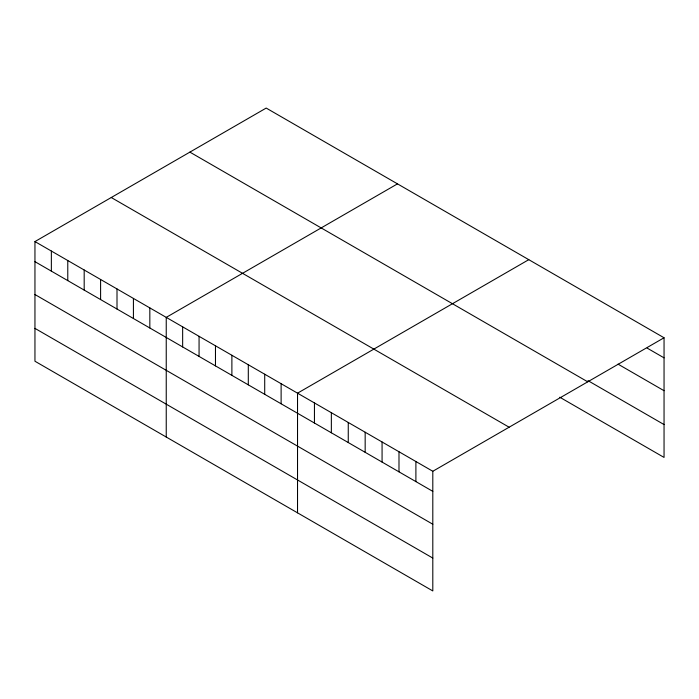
<?xml version="1.0" encoding="UTF-8"?>
<svg xmlns="http://www.w3.org/2000/svg" width="699" height="699" viewBox="0 0 699 699"><rect width="100%" height="100%" fill="white"/><g stroke="black" fill="none" stroke-linecap="round" stroke-linejoin="round"><path stroke-width="1.05" d="M34.95 241.574L432.803 471.275L432.803 590.935L34.95 361.234L34.95 241.574L266.197 108.065L664.05 337.766L664.05 457.426L559.777 397.224M397.486 183.863L166.24 317.372L166.24 437.032M528.776 259.67L297.529 393.179L297.529 512.839M432.803 471.275L664.05 337.766M647.143 348.093L664.05 357.853M618.021 364.135L664.05 390.715M587.964 380.64L664.05 424.564M189.883 152.12L587.737 381.82M111.263 197.52L509.117 427.211M34.95 261.662L432.803 491.362M34.95 294.524L432.803 524.224M34.95 328.373L432.803 558.073M415.896 461.515L415.896 481.602M398.989 451.746L398.989 471.834M382.073 441.986L382.073 462.074M365.166 432.227L365.166 452.314M348.259 422.467L348.259 442.554M331.352 412.698L331.352 432.786M314.445 402.939L314.445 423.026M281.12 383.699L281.12 403.786M264.711 374.227L264.711 394.315M248.302 364.747L248.302 384.843M231.885 355.275L231.885 375.363M215.475 345.804L215.475 365.892M199.066 336.324L199.066 356.411M182.649 326.852L182.649 346.94M149.831 307.901L149.831 327.988M133.422 298.429L133.422 318.517M117.004 288.949L117.004 309.037M100.595 279.478L100.595 299.565M84.186 269.997L84.186 290.085M67.777 260.526L67.777 280.614M51.359 251.046L51.359 271.142"/></g></svg>
